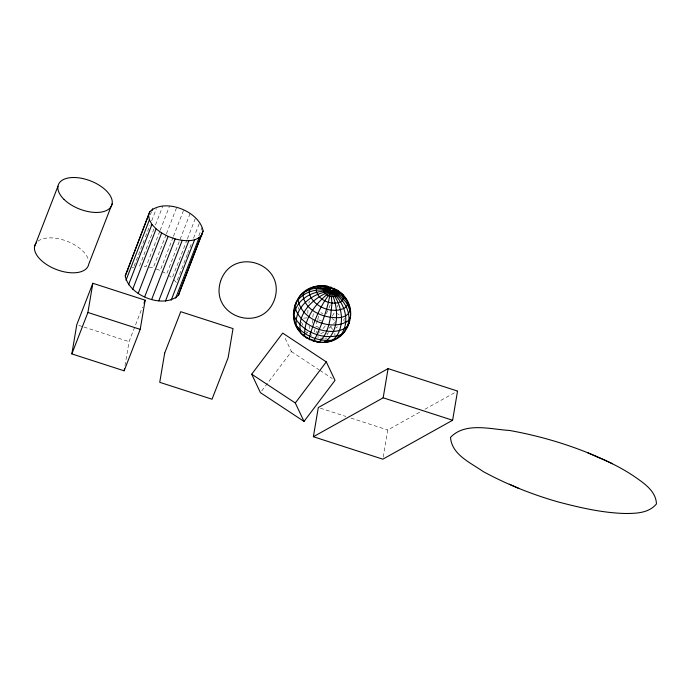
<?xml version="1.0" encoding="UTF-8"?>
<svg xmlns="http://www.w3.org/2000/svg" width="691" height="691" viewBox="0 0 691 691"><rect width="100%" height="100%" fill="white"/><g stroke="black" fill="none" stroke-linecap="round" stroke-linejoin="round"><path stroke-width="0.52" stroke-dasharray="3.46 2.59" d="M307.849 313.489L307.849 310.294L309.81 310.466M312.315 323.25L312.505 320.209M312.798 317.126L313.42 312.919M125.019 365.599L129.062 341.622L142.458 307.098M383.177 457.088L387.755 429.983L421.251 411.309M314.241 332.06L314.992 329.106M317.385 320.382L315.735 326.152L319.199 327.543M308.842 303.09L309.378 301.241M317.661 319.423L318.931 315.372M150.336 214.771L151.51 211.757M134.132 266.078L145.058 237.903M145.447 236.901L150.128 224.825M151.692 220.8L156.373 208.734M153.929 228.963L139.496 266.19L137.578 266.493M155.492 224.946L162.903 205.823M159.785 231.278L146.129 266.493L143.287 266.363M160.174 230.267L169.537 206.125M166.073 234.75L153.195 267.953L148.15 266.907M166.462 233.748L176.611 207.594M173.087 237.289L160.208 270.492L155.199 268.678M173.476 236.279L183.625 210.124M190.111 213.554L166.704 273.921L162.065 271.468M187.045 239.777L172.223 278.007L168.276 275.087M187.442 238.775L195.631 217.648M187.321 254.314L176.395 282.489L173.614 279.501M187.71 253.312L191.614 243.249M193.558 238.214L199.803 222.122M198.835 235.726L201.953 227.676M328.951 308.048L331.17 302.667M306.571 333.71L307.84 332.051M326.316 313.783L328.51 309.007M337.018 307.15L337.821 305.387M344.584 318.318L343.695 319.993L344.498 321.738M332.38 316.072L335.014 311.546M316.037 332.777L317.091 331.032M261.708 390.942L291.421 351.564L284.537 336.992M323.008 328.579L325.668 325.496M329.037 328.225L332.889 324.615M333.623 323.846L335.826 321.531M317.661 333.718L320.002 331.533M335.817 328.13L337.458 326.791M320.702 333.857L324.096 331.939M424.974 409.236L457.546 391.071M328.691 332.699L326.834 333.727L327.525 335.23M131.946 267.892L133.743 267.08M303.582 318.171L307.84 317.756M323.768 338.175L320.598 338.245L320.529 337.156L317.419 336.975M324.83 338.158L326.947 338.115M78.826 325.383L82.929 326.705M83.948 327.042L129.062 341.622M320.348 408.191L345.88 416.448M350.985 418.098L387.755 429.983M320.883 312.729L322.878 313.533M318.637 319.812L321.574 320.995M291.421 351.564L319.009 369.771M319.898 370.359L332.354 378.582M337.528 313.584L339.203 314.941M332.069 318.491L334.323 320.313M309.395 333.399L311.727 335.403M305.474 331.274L306.977 332.768M330.678 326.938L332.682 329.331M301.535 322.291L302.908 325.176M309.058 325.902L309.853 328.674M334.833 333.33L334.954 335.316M298.382 307.331L298.408 309.318M37.936 241.185A28.599 15.116 21.2 0 1 66.319 240.952A28.599 15.116 21.2 0 1 88.483 259.894"/><path stroke-width="1.04" d="M71.847 353.904L76.77 324.718L92.844 283.284L145.136 300.188L140.204 329.374L124.138 370.808L71.847 353.904L87.912 312.47L92.844 283.284M124.138 370.808L124.484 368.726M313.377 436.721L318.301 407.535L388.092 368.623L457.546 391.071L452.614 420.258L382.823 459.17L313.377 436.721L383.168 397.809L452.614 420.258M383.168 397.809L388.092 368.623M349.162 322.87C360.287 287.18 306.899 269.827 294.962 305.353C283.837 341.043 337.225 358.396 349.162 322.87L345.966 328.432M295.843 304.878L296.551 301.734M125.252 275.908L149.783 211.748C164.639 197.393 199.647 211.368 203.085 230.993L178.554 295.152C163.698 309.508 128.69 295.532 125.252 275.908L149.783 211.748M178.554 295.152L179.669 291.36M34.55 246.583L57.966 186.216M112.158 203.741L88.75 264.1A28.599 15.116 21.2 0 1 55.582 269.196A28.599 15.116 21.2 0 1 36.131 242.964M151.899 210.746L152.676 208.734M125.995 280.226L149.403 219.859L148.669 215.54M128.535 284.778L151.951 224.42L149.403 219.859M132.707 289.253L156.123 228.894L151.951 224.42M138.226 293.347L161.642 232.979L156.123 228.894M144.713 296.776L168.129 236.408L161.642 232.979M143.987 303.15L145.136 300.188M151.735 299.307L175.143 238.948C183.884 241.047 195.622 242.748 201.971 234.793M158.8 300.775L182.208 240.408M165.434 301.077L188.85 240.71M171.187 300.179L194.594 239.82M175.661 298.166L199.077 237.799M180.057 290.35L203.085 230.993M294.763 308.886L293.615 311.503C293.805 318.879 294.997 326.981 300.594 332.259M345.578 329.305L344.438 331.922C338.892 337.243 332.155 342.321 324.131 342.14M251.697 374.202L282.697 333.105L326.299 361.894L335.023 380.344L304.023 421.432L260.421 392.652L251.697 374.202L295.299 402.983L304.023 421.432M295.299 402.983L326.299 361.894M126.367 272.116L127.818 270.604M333.114 339.523L331.542 340.827L328.553 341.06M313.178 341.276L314.051 340.81C322.265 324.036 329.149 305.534 330.946 286.946M337.813 337.053L339.765 336.146M316.728 342.149L323.872 342.477C341.579 331.689 338.849 300.568 327.396 286.065L320.253 285.746M87.912 312.47L140.204 329.374M168.129 236.408L175.143 238.948M612.451 463.739C579.896 447.803 545.121 436.842 509.474 430.45C490.636 429.353 465.388 421.786 450.506 437.377C451.802 454.877 470.813 462.763 483.311 471.633C506.969 484.426 532.105 494.48 557.965 501.882C579.991 507.669 602.345 512.877 625.208 513.499C636.359 513.456 648.685 513.197 656.45 503.955C656.122 491.828 645.204 484.089 636.204 477.766C624.422 469.552 611.656 462.935 598.389 457.485M587.929 452.838L597.655 457.166M509.302 484.166L519.027 488.494M337.64 290.911L343.099 294.919M339.419 291.939L337.545 290.142C318.568 291.878 294.634 312.764 301.026 333.295L306.579 338.072M296.88 326.903L298.262 328.415M302.718 334.453L303.971 335.964M334.971 289.374L334.409 288.337C321.617 301.837 313.654 320.814 309.153 338.84L309.715 339.886M341.484 317.419C341.613 325.677 339.583 334.781 332.699 340.058C319.225 341.933 304.567 336.241 296.24 325.409C293.96 303.375 320.339 287.188 340.153 292.258C347.297 298.365 350.881 307.331 350.51 316.711L348.981 320.209L347.573 326.489C331.982 339.177 296.828 325.746 294.962 305.353L299.687 296.292C306.035 289.529 314.612 285.262 324.001 285.763C334.85 292.06 340.767 305.137 341.484 317.419C326.601 319.277 305.094 311.943 302.986 295.204L304.36 292.077L310.233 289.348L312.582 287.396L318.568 286.929L320.987 286.065C339.756 292.034 353.3 317.022 341.224 334.599C324.209 340.775 301.604 332.121 293.865 315.58C296.75 294.107 324.381 285.625 342.036 294.521L343.082 296.776L347.245 301.319L347.435 304.299L349.922 310.38L348.549 313.507L345.673 315.908L341.484 317.419M331.939 302.943C330.721 316.348 329.659 332.492 319.069 342.054L309.153 338.84L304.705 336.284C303.289 318.352 317.117 301.665 330.842 291.472L337.484 293.425L343.082 296.776L343.211 298.883L342.425 300.697C333.943 306.89 317.67 300.663 316.115 290.125L316.91 288.32L318.568 286.929C329.417 289.702 341.06 294.539 347.435 304.299L346.312 306.856C334.323 315.623 311.304 306.804 309.11 291.913L310.233 289.348C329.011 284.174 349.957 300.671 348.981 320.209C333.312 332.319 300.507 319.803 298.158 299.79C305.975 290.419 319.518 287.957 330.842 291.472L331.939 302.943M164.674 353.136L159.742 382.322L212.033 399.225L228.108 357.791L233.031 328.605L180.74 311.701L164.674 353.136M220.55 281.297C209.425 316.988 262.813 334.34 274.75 298.814C285.875 263.124 232.487 245.771 220.55 281.297M323.941 289.045L323.526 289.978C324.329 295.428 332.76 298.659 337.148 295.446L337.554 294.513C336.75 289.054 328.329 285.832 323.941 289.045M64.099 199.483A28.599 15.116 21.2 0 0 110.577 207.352A28.599 15.116 21.2 0 0 80.519 178.105A28.599 15.116 21.2 0 0 64.099 199.483"/></g></svg>
